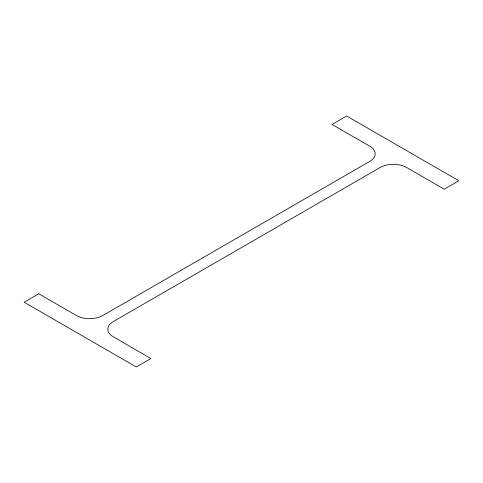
<?xml version="1.0" encoding="UTF-8"?>
<svg xmlns="http://www.w3.org/2000/svg" width="483" height="483" viewBox="0 0 483 483"><rect width="100%" height="100%" fill="white"/><g stroke="black" fill="none" stroke-linecap="round" stroke-linejoin="round"><path stroke-width="0.72" d="M38.767 293.785L24.15 302.225L136.321 366.983L150.938 358.549L113.282 336.808A18.65 10.765 0 0 1 113.282 321.581L380.206 167.474A18.65 10.765 0 0 1 406.577 167.474L444.233 189.215L458.85 180.775L346.679 116.017L332.062 124.451L369.718 146.192A18.65 10.765 0 0 1 369.718 161.419L102.794 315.526A18.65 10.765 0 0 1 76.423 315.526L38.767 293.785"/></g></svg>
